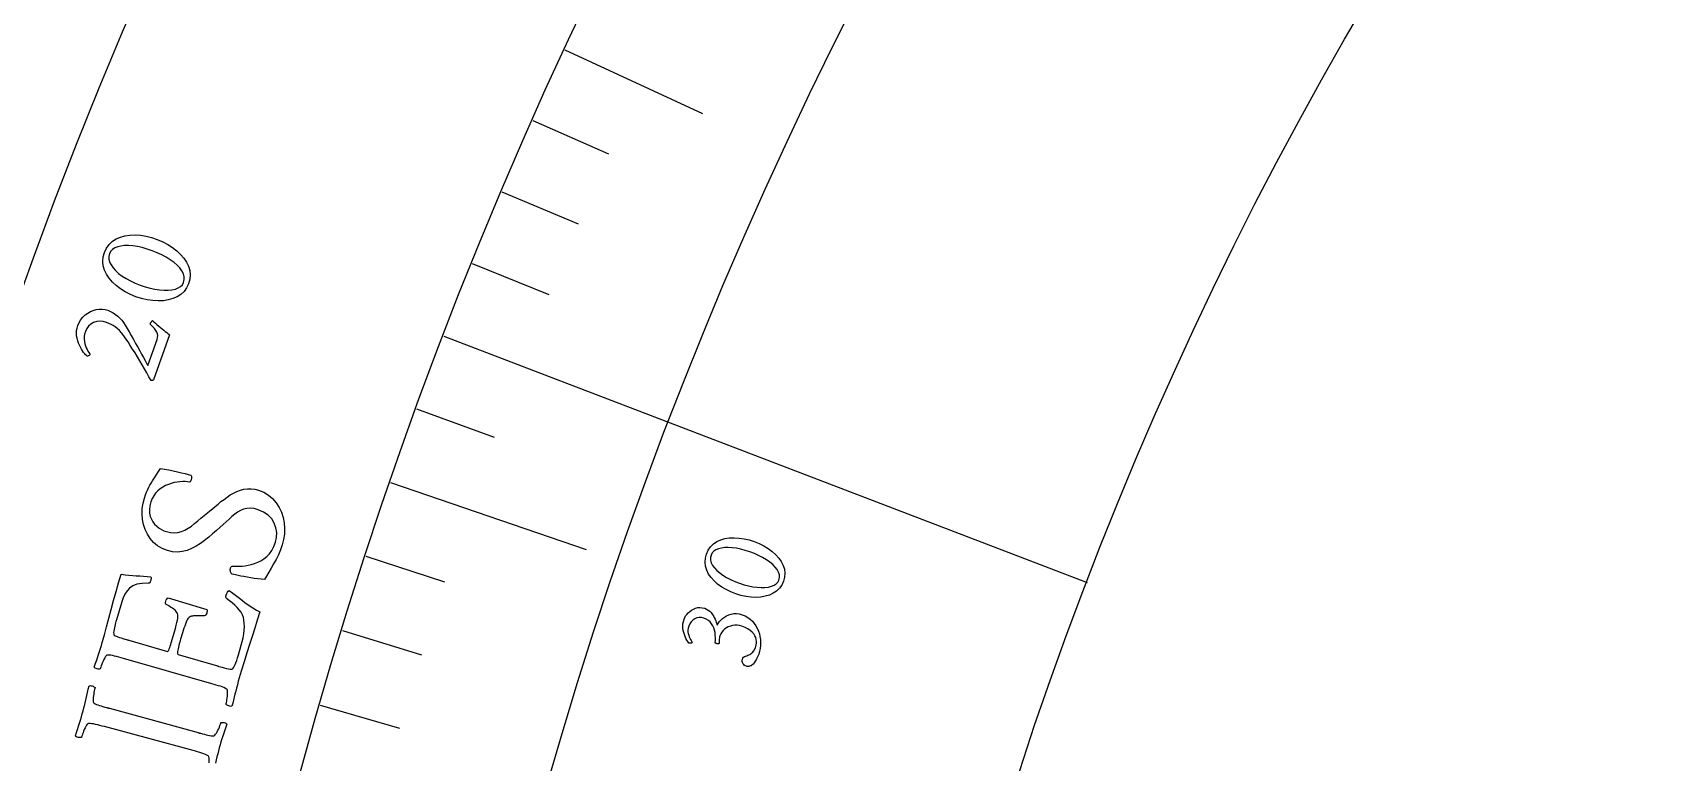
# Model space of a CAD drawing. Header units: millimetres. Extents: x -50 to 50, y -50 to 64.
# Drawn here: x -40.7 to -26.51, y 10.5 to 16.86 of the extents above; entities that cross this region are included whole.
import ezdxf

# ---------------------------------------------------------------- set-up
doc = ezdxf.new("R2010")
doc.units = ezdxf.units.MM
for name, color, linetype in [('ENGRAVE', 7, 'Continuous'), ('ENGRAVE_FINE', 8, 'Continuous'), ('TEXT', 5, 'Continuous')]:
    doc.layers.add(name, color=color, linetype=linetype)

msp = doc.modelspace()

# ---------------------------------------------------------------- linework, layer by layer
at = {"layer": 'ENGRAVE'}
for points in [[(-36.0681, 16.7079), (-34.8704, 16.1531)], [(-37.1216, 14.2145), (-31.5183, 12.0689)], [(-37.5847, 12.9402), (-35.8828, 12.3543)]]:
    msp.add_lwpolyline(points, dxfattribs=at)
for radius in [49, 49, 47.6875, 45.25, 45.25, 43.325, 39.75, 39.75, 37.65, 33.75, 33.75]:
    msp.add_circle((0, 0), radius, dxfattribs=at)
at = {"layer": 'ENGRAVE_FINE'}
for points in [[(-36.3471, 16.0919), (-35.6888, 15.8004)], [(-36.6158, 15.4708), (-35.9526, 15.1906)], [(-36.874, 14.845), (-36.2061, 14.5761)], [(-37.3585, 13.5795), (-36.6818, 13.3336)], [(-37.8001, 12.2968), (-37.1155, 12.0741)], [(-38.0046, 11.6495), (-37.3162, 11.4385)], [(-38.1981, 10.9984), (-37.5062, 10.7992)]]:
    msp.add_lwpolyline(points, dxfattribs=at)
at = {"layer": 'TEXT'}
for points in [[(-40.0763, 14.9427), (-40.0586, 14.9806), (-40.0358, 15.013), (-40.0079, 15.0398), (-39.9749, 15.0611), (-39.938, 15.0771), (-39.8982, 15.0882), (-39.8555, 15.0942), (-39.81, 15.0953), (-39.7627, 15.0917), (-39.7149, 15.0838), (-39.6664, 15.0715), (-39.6174, 15.0549), (-39.5697, 15.0348), (-39.5254, 15.0117), (-39.4844, 14.9857), (-39.4467, 14.9569), (-39.4134, 14.9258), (-39.3853, 14.893), (-39.3624, 14.8586), (-39.3449, 14.8224), (-39.3337, 14.7851), (-39.3298, 14.7473), (-39.3334, 14.7088), (-39.3444, 14.6698), (-39.3613, 14.6341), (-39.3835, 14.6033), (-39.4111, 14.5774), (-39.444, 14.5565), (-39.4811, 14.5404), (-39.521, 14.529), (-39.5638, 14.5223), (-39.6095, 14.5203), (-39.6569, 14.523), (-39.705, 14.53), (-39.7537, 14.5415), (-39.8029, 14.5574), (-39.8508, 14.577), (-39.8954, 14.5995), (-39.9367, 14.6251), (-39.9747, 14.6535), (-40.0083, 14.6845), (-40.0365, 14.7173), (-40.0592, 14.752), (-40.0766, 14.7886), (-40.0875, 14.8264), (-40.0911, 14.8647), (-40.0874, 14.9034), (-40.0763, 14.9427)], [(-40.0323, 14.933), (-40.0382, 14.9087), (-40.0381, 14.884), (-40.0318, 14.859), (-40.0195, 14.8337), (-40.0018, 14.8086), (-39.9797, 14.7841), (-39.9532, 14.7602), (-39.9222, 14.7369), (-39.8875, 14.7148), (-39.8499, 14.6943), (-39.8094, 14.6754), (-39.766, 14.658), (-39.7222, 14.6432), (-39.6793, 14.6314), (-39.6375, 14.6226), (-39.5965, 14.6167), (-39.5577, 14.6139), (-39.5219, 14.6141), (-39.4892, 14.6173), (-39.4596, 14.6236), (-39.4341, 14.633), (-39.4137, 14.6456), (-39.3983, 14.6616), (-39.388, 14.6808), (-39.3817, 14.7062), (-39.3819, 14.7316), (-39.3886, 14.757), (-39.4017, 14.7823), (-39.4204, 14.8073), (-39.4436, 14.8316), (-39.4713, 14.8553), (-39.5037, 14.8782), (-39.5395, 14.9001), (-39.5776, 14.9206), (-39.6182, 14.9395), (-39.6612, 14.9569), (-39.7052, 14.9722), (-39.7479, 14.9844), (-39.7891, 14.9935), (-39.829, 14.9994), (-39.8666, 15.0022), (-39.9013, 15.0019), (-39.9331, 14.9984), (-39.9618, 14.9918), (-39.9867, 14.982), (-40.0067, 14.9689), (-40.0219, 14.9525), (-40.0323, 14.933)], [(-39.6593, 14.349), (-39.647, 14.3379), (-39.6337, 14.3262), (-39.6196, 14.3141), (-39.6045, 14.3015), (-39.5893, 14.289), (-39.5746, 14.2769), (-39.5605, 14.2654), (-39.5469, 14.2544), (-39.5347, 14.2446), (-39.5247, 14.2366), (-39.5168, 14.2303), (-39.5111, 14.2258), (-39.6505, 13.8323), (-39.6525, 13.8309), (-39.6549, 13.8297), (-39.6576, 13.8285), (-39.6608, 13.8273), (-39.6639, 13.8264), (-39.6667, 13.826), (-39.6691, 13.8259), (-39.671, 13.8263), (-39.6899, 13.8599), (-39.7092, 13.894), (-39.729, 13.9286), (-39.7492, 13.9638), (-39.7697, 13.9989), (-39.7902, 14.0334), (-39.8108, 14.0674), (-39.8313, 14.1007), (-39.8516, 14.1327), (-39.8713, 14.1627), (-39.8903, 14.1907), (-39.9088, 14.2166), (-39.928, 14.2416), (-39.9467, 14.2628), (-39.9649, 14.2803), (-39.9827, 14.294), (-40.0006, 14.3054), (-40.0195, 14.3156), (-40.0392, 14.3248), (-40.0598, 14.3329), (-40.0887, 14.3407), (-40.1168, 14.3431), (-40.1442, 14.3402), (-40.1709, 14.332), (-40.1952, 14.319), (-40.2153, 14.3017), (-40.2313, 14.2802), (-40.2433, 14.2545), (-40.2499, 14.2317), (-40.2536, 14.2095), (-40.2542, 14.1879), (-40.2518, 14.167), (-40.2473, 14.147), (-40.2419, 14.1286), (-40.2354, 14.1116), (-40.228, 14.0961), (-40.2204, 14.0825), (-40.2137, 14.0712), (-40.2078, 14.0621), (-40.2027, 14.0554), (-40.2045, 14.052), (-40.2072, 14.0488), (-40.2108, 14.0459), (-40.2155, 14.0433), (-40.2202, 14.0412), (-40.2241, 14.0398), (-40.2271, 14.0393), (-40.2293, 14.0395), (-40.2346, 14.0442), (-40.2412, 14.0511), (-40.2491, 14.0602), (-40.2583, 14.0715), (-40.268, 14.0847), (-40.2774, 14.0996), (-40.2866, 14.1162), (-40.2955, 14.1344), (-40.3035, 14.1538), (-40.3102, 14.174), (-40.3154, 14.195), (-40.3192, 14.2167), (-40.3209, 14.2389), (-40.3197, 14.2614), (-40.3157, 14.2841), (-40.3089, 14.3071), (-40.2975, 14.3337), (-40.2831, 14.3578), (-40.2657, 14.3795), (-40.2453, 14.3986), (-40.2229, 14.4149), (-40.1993, 14.4282), (-40.1746, 14.4383), (-40.1487, 14.4453), (-40.1226, 14.449), (-40.0969, 14.4492), (-40.0716, 14.4457), (-40.0469, 14.4386), (-40.0231, 14.4288), (-40.0009, 14.4171), (-39.9801, 14.4034), (-39.9609, 14.3877), (-39.9431, 14.3705), (-39.9267, 14.3518), (-39.9115, 14.3319), (-39.8976, 14.3106), (-39.88, 14.2812), (-39.8619, 14.2504), (-39.8435, 14.2182), (-39.8246, 14.1847), (-39.8057, 14.151), (-39.7875, 14.1183), (-39.77, 14.0865), (-39.753, 14.0558), (-39.7372, 14.0271), (-39.723, 14.0015), (-39.7104, 13.9789), (-39.6994, 13.9594), (-39.6191, 14.1857), (-39.6147, 14.2023), (-39.6135, 14.2184), (-39.6156, 14.2339), (-39.6209, 14.2488), (-39.6293, 14.2638), (-39.6407, 14.2795), (-39.6551, 14.2958), (-39.6724, 14.3128), (-39.6749, 14.3156), (-39.6761, 14.3191), (-39.6761, 14.3233), (-39.6748, 14.3282), (-39.6739, 14.3302), (-39.6725, 14.3327), (-39.6706, 14.3356), (-39.6682, 14.339), (-39.6657, 14.3424), (-39.6634, 14.3452), (-39.6613, 14.3474), (-39.6593, 14.349)], [(-39.7284, 12.8036), (-39.719, 12.8312), (-39.7097, 12.856), (-39.7003, 12.8782), (-39.6909, 12.8976), (-39.6812, 12.9157), (-39.6708, 12.9339), (-39.6597, 12.952), (-39.648, 12.9703), (-39.6354, 12.9896), (-39.6214, 13.0113), (-39.6063, 13.0352), (-39.5898, 13.0615), (-39.5531, 13.0552), (-39.5161, 13.0482), (-39.4787, 13.0404), (-39.4409, 13.0319), (-39.4053, 13.0234), (-39.3747, 13.0159), (-39.3488, 13.0093), (-39.3279, 13.0037), (-39.3236, 13.0022), (-39.3207, 12.9988), (-39.319, 12.9935), (-39.3185, 12.9863), (-39.3188, 12.9786), (-39.3195, 12.9718), (-39.3205, 12.9658), (-39.3219, 12.9608), (-39.3243, 12.9548), (-39.3275, 12.9498), (-39.3313, 12.9458), (-39.3358, 12.9428), (-39.3538, 12.9457), (-39.3738, 12.9471), (-39.3958, 12.9472), (-39.4197, 12.9458), (-39.4447, 12.9428), (-39.4698, 12.9379), (-39.495, 12.931), (-39.5203, 12.9223), (-39.5451, 12.9115), (-39.5687, 12.8985), (-39.5912, 12.8833), (-39.6124, 12.8659), (-39.6316, 12.8461), (-39.648, 12.8237), (-39.6616, 12.7987), (-39.6723, 12.7711), (-39.6817, 12.7352), (-39.6859, 12.702), (-39.685, 12.6715), (-39.6788, 12.6437), (-39.6687, 12.6186), (-39.6558, 12.5959), (-39.6401, 12.5756), (-39.6215, 12.5578), (-39.6014, 12.5425), (-39.5807, 12.5295), (-39.5595, 12.519), (-39.5378, 12.5108), (-39.5028, 12.5024), (-39.4693, 12.4996), (-39.4373, 12.5026), (-39.4068, 12.5112), (-39.3773, 12.5241), (-39.3483, 12.5399), (-39.3199, 12.5587), (-39.292, 12.5805), (-39.2643, 12.6037), (-39.2363, 12.627), (-39.208, 12.6502), (-39.1794, 12.6734), (-39.1581, 12.6916), (-39.1356, 12.7106), (-39.1121, 12.7305), (-39.0875, 12.7513), (-39.0621, 12.7722), (-39.0358, 12.7923), (-39.0087, 12.8116), (-38.9809, 12.8301), (-38.9524, 12.8468), (-38.9231, 12.8608), (-38.8931, 12.8719), (-38.8623, 12.8802), (-38.831, 12.8849), (-38.7993, 12.8851), (-38.7671, 12.8809), (-38.7345, 12.8722), (-38.6888, 12.8533), (-38.6481, 12.8286), (-38.6125, 12.7982), (-38.582, 12.7621), (-38.5566, 12.722), (-38.5365, 12.6793), (-38.5218, 12.6343), (-38.5124, 12.5867), (-38.5083, 12.5382), (-38.5098, 12.4901), (-38.5167, 12.4424), (-38.5291, 12.3951), (-38.5445, 12.3516), (-38.562, 12.3096), (-38.5818, 12.2692), (-38.6039, 12.2303), (-38.6262, 12.1931), (-38.6469, 12.1578), (-38.6659, 12.1243), (-38.6834, 12.0927), (-38.7121, 12.0958), (-38.7415, 12.0996), (-38.7718, 12.104), (-38.8029, 12.1091), (-38.8335, 12.1143), (-38.862, 12.1195), (-38.8886, 12.1245), (-38.9132, 12.1294), (-38.9346, 12.1339), (-38.9514, 12.1376), (-38.9637, 12.1404), (-38.9714, 12.1425), (-38.9744, 12.1487), (-38.9768, 12.155), (-38.9789, 12.1616), (-38.9804, 12.1685), (-38.9814, 12.1753), (-38.9815, 12.1821), (-38.9807, 12.1887), (-38.9791, 12.1952), (-38.9758, 12.2023), (-38.9709, 12.2072), (-38.9644, 12.2098), (-38.9563, 12.2102), (-38.9412, 12.2093), (-38.9232, 12.2091), (-38.9024, 12.2096), (-38.8787, 12.2109), (-38.853, 12.2135), (-38.8264, 12.218), (-38.7987, 12.2245), (-38.7701, 12.2329), (-38.7416, 12.2438), (-38.7142, 12.2577), (-38.688, 12.2748), (-38.6629, 12.295), (-38.6398, 12.319), (-38.6197, 12.3475), (-38.6025, 12.3805), (-38.5882, 12.4181), (-38.5785, 12.4605), (-38.5768, 12.5025), (-38.5832, 12.5442), (-38.5976, 12.5855), (-38.6201, 12.6236), (-38.6511, 12.6557), (-38.6905, 12.6818), (-38.7382, 12.7018), (-38.7742, 12.7113), (-38.8076, 12.7152), (-38.8381, 12.7136), (-38.866, 12.7063), (-38.8922, 12.6948), (-38.9179, 12.6803), (-38.943, 12.6628), (-38.9676, 12.6423), (-38.9923, 12.6199), (-39.0177, 12.5966), (-39.0439, 12.5723), (-39.0709, 12.5471), (-39.1025, 12.5195), (-39.1353, 12.4916), (-39.1693, 12.4633), (-39.2045, 12.4348), (-39.2409, 12.4078), (-39.2786, 12.3844), (-39.3175, 12.3645), (-39.3576, 12.3481), (-39.3989, 12.3371), (-39.4413, 12.3332), (-39.4846, 12.3364), (-39.529, 12.3468), (-39.5741, 12.3644), (-39.6141, 12.3875), (-39.649, 12.4159), (-39.6787, 12.4499), (-39.7033, 12.4879), (-39.7226, 12.5285), (-39.7367, 12.5718), (-39.7455, 12.6177), (-39.7491, 12.6647), (-39.7474, 12.7114), (-39.7405, 12.7577), (-39.7284, 12.8036)], [(-34.8339, 12.3151), (-34.8184, 12.3499), (-34.7982, 12.3797), (-34.7732, 12.4045), (-34.7435, 12.4244), (-34.7102, 12.4395), (-34.6742, 12.4502), (-34.6355, 12.4563), (-34.5941, 12.458), (-34.5511, 12.4555), (-34.5075, 12.449), (-34.4633, 12.4386), (-34.4185, 12.4243), (-34.3748, 12.4067), (-34.3342, 12.3863), (-34.2965, 12.3634), (-34.2618, 12.3378), (-34.231, 12.31), (-34.205, 12.2807), (-34.1837, 12.2497), (-34.1672, 12.2171), (-34.1564, 12.1834), (-34.1524, 12.149), (-34.155, 12.114), (-34.1644, 12.0784), (-34.1792, 12.0457), (-34.1989, 12.0174), (-34.2236, 11.9934), (-34.2532, 11.9739), (-34.2866, 11.9587), (-34.3227, 11.9477), (-34.3615, 11.9409), (-34.403, 11.9384), (-34.4462, 11.9401), (-34.49, 11.9457), (-34.5344, 11.9554), (-34.5794, 11.9691), (-34.6233, 11.9861), (-34.6642, 12.0059), (-34.7021, 12.0285), (-34.7371, 12.0538), (-34.7681, 12.0813), (-34.7942, 12.1107), (-34.8154, 12.1419), (-34.8317, 12.1749), (-34.8423, 12.2091), (-34.8462, 12.2439), (-34.8434, 12.2792), (-34.8339, 12.3151)], [(-34.7937, 12.3069), (-34.7987, 12.2847), (-34.7982, 12.2623), (-34.7922, 12.2397), (-34.7805, 12.2169), (-34.7641, 12.1943), (-34.7437, 12.1724), (-34.7192, 12.1511), (-34.6906, 12.1304), (-34.6587, 12.1108), (-34.6242, 12.0928), (-34.5871, 12.0762), (-34.5474, 12.0611), (-34.5073, 12.0483), (-34.4682, 12.0383), (-34.43, 12.0309), (-34.3927, 12.0263), (-34.3574, 12.0243), (-34.3248, 12.025), (-34.2952, 12.0285), (-34.2684, 12.0346), (-34.2453, 12.0436), (-34.227, 12.0554), (-34.2133, 12.0701), (-34.2042, 12.0877), (-34.1989, 12.1109), (-34.1995, 12.134), (-34.2059, 12.157), (-34.2183, 12.1798), (-34.2356, 12.2022), (-34.2571, 12.2239), (-34.2827, 12.245), (-34.3124, 12.2654), (-34.3453, 12.2848), (-34.3803, 12.3027), (-34.4174, 12.3193), (-34.4567, 12.3345), (-34.497, 12.3477), (-34.536, 12.3581), (-34.5736, 12.3658), (-34.6099, 12.3705), (-34.6442, 12.3725), (-34.6758, 12.3717), (-34.7045, 12.368), (-34.7306, 12.3615), (-34.7531, 12.3522), (-34.7711, 12.34), (-34.7846, 12.3249), (-34.7937, 12.3069)], [(-40.0958, 11.5463), (-40.0769, 11.6131), (-40.0577, 11.6832), (-40.038, 11.7569), (-40.0179, 11.834), (-39.9973, 11.9123), (-39.9761, 11.9893), (-39.9544, 12.0652), (-39.9322, 12.1399), (-39.8973, 12.1349), (-39.8637, 12.1309), (-39.8312, 12.128), (-39.7999, 12.1263), (-39.769, 12.1249), (-39.7376, 12.1231), (-39.7059, 12.121), (-39.6738, 12.1185), (-39.6715, 12.1118), (-39.6708, 12.1038), (-39.6718, 12.0945), (-39.6743, 12.084), (-39.6784, 12.0735), (-39.6832, 12.0663), (-39.6888, 12.0624), (-39.6951, 12.0618), (-39.7494, 12.0603), (-39.7947, 12.0527), (-39.831, 12.0391), (-39.8584, 12.0194), (-39.8798, 11.9949), (-39.8982, 11.967), (-39.9136, 11.9356), (-39.926, 11.9007), (-39.9727, 11.7431), (-39.9746, 11.7362), (-39.9771, 11.727), (-39.9802, 11.7154), (-39.9839, 11.7015), (-39.9875, 11.6865), (-39.9907, 11.6719), (-39.9935, 11.6576), (-39.9957, 11.6438), (-39.9969, 11.6314), (-39.9966, 11.6216), (-39.9948, 11.6145), (-39.9915, 11.6099), (-39.9824, 11.6045), (-39.9716, 11.5993), (-39.9594, 11.5943), (-39.9455, 11.5895), (-39.9308, 11.5847), (-39.9158, 11.5801), (-39.9005, 11.5755), (-39.885, 11.5709), (-39.8789, 11.5691), (-39.8734, 11.5675), (-39.8687, 11.5662), (-39.8647, 11.565), (-39.5292, 11.4677), (-39.5254, 11.4682), (-39.5215, 11.472), (-39.5173, 11.4789), (-39.513, 11.4891), (-39.5085, 11.5013), (-39.5042, 11.5143), (-39.4998, 11.528), (-39.4954, 11.5424), (-39.4677, 11.637), (-39.4588, 11.6678), (-39.4515, 11.695), (-39.4457, 11.7188), (-39.4414, 11.7392), (-39.4388, 11.7567), (-39.4381, 11.7722), (-39.4392, 11.7856), (-39.4422, 11.7969), (-39.4471, 11.807), (-39.4539, 11.8166), (-39.4625, 11.8257), (-39.473, 11.8344), (-39.4856, 11.8434), (-39.5005, 11.8533), (-39.5175, 11.8641), (-39.5368, 11.8758), (-39.5417, 11.8798), (-39.5442, 11.8861), (-39.5442, 11.8948), (-39.5418, 11.9057), (-39.5381, 11.9158), (-39.5338, 11.924), (-39.5288, 11.9302), (-39.5231, 11.9345), (-39.185, 11.8324), (-39.1832, 11.8268), (-39.1828, 11.8197), (-39.184, 11.811), (-39.1866, 11.8007), (-39.1904, 11.791), (-39.1952, 11.7837), (-39.201, 11.7791), (-39.2077, 11.777), (-39.2335, 11.778), (-39.2556, 11.7785), (-39.274, 11.7786), (-39.2886, 11.7781), (-39.3003, 11.7772), (-39.3102, 11.776), (-39.3182, 11.7745), (-39.3242, 11.7727), (-39.3292, 11.7705), (-39.334, 11.7678), (-39.3385, 11.7647), (-39.3427, 11.7611), (-39.3479, 11.756), (-39.3535, 11.7477), (-39.3594, 11.7362), (-39.3655, 11.7216), (-39.3719, 11.7049), (-39.3782, 11.6874), (-39.3846, 11.6689), (-39.3909, 11.6496), (-39.3971, 11.6301), (-39.403, 11.6112), (-39.4086, 11.5928), (-39.4139, 11.5749), (-39.4175, 11.5624), (-39.4212, 11.5491), (-39.4251, 11.535), (-39.429, 11.52), (-39.4327, 11.5051), (-39.4359, 11.4911), (-39.4386, 11.4781), (-39.4407, 11.4661), (-39.4417, 11.4559), (-39.4412, 11.4482), (-39.439, 11.443), (-39.4352, 11.4404), (-39.0923, 11.3409), (-39.0902, 11.3403), (-39.0877, 11.3396), (-39.0847, 11.3387), (-39.0813, 11.3377), (-39.0674, 11.3338), (-39.0517, 11.3294), (-39.0341, 11.3246), (-39.0146, 11.3194), (-38.9963, 11.315), (-38.9821, 11.3127), (-38.9721, 11.3124), (-38.9662, 11.3143), (-38.9575, 11.3222), (-38.9499, 11.3316), (-38.9432, 11.3424), (-38.9374, 11.3545), (-38.9318, 11.3693), (-38.9254, 11.388), (-38.9183, 11.4105), (-38.9103, 11.4369), (-38.885, 11.5228), (-38.8763, 11.5549), (-38.8693, 11.5873), (-38.864, 11.6199), (-38.8603, 11.6527), (-38.8586, 11.6843), (-38.8592, 11.7131), (-38.8621, 11.7391), (-38.8673, 11.7624), (-38.8756, 11.7866), (-38.8874, 11.8094), (-38.9028, 11.8308), (-38.9217, 11.8507), (-38.943, 11.8701), (-38.9653, 11.8895), (-38.9888, 11.9091), (-39.0133, 11.9287), (-39.0172, 11.9332), (-39.0191, 11.9395), (-39.0188, 11.9477), (-39.0165, 11.9578), (-39.0112, 11.9727), (-39.0053, 11.9844), (-38.9989, 11.993), (-38.992, 11.9984), (-38.9587, 11.9738), (-38.9245, 11.9483), (-38.8893, 11.922), (-38.8531, 11.8947), (-38.8175, 11.8688), (-38.7841, 11.8464), (-38.7528, 11.8276), (-38.7238, 11.8123), (-38.7458, 11.7406), (-38.7681, 11.6693), (-38.7907, 11.5982), (-38.8135, 11.5275), (-38.8369, 11.4545), (-38.8609, 11.3768), (-38.8857, 11.2944), (-38.9112, 11.2072), (-38.9197, 11.1768), (-38.9275, 11.148), (-38.9343, 11.1207), (-38.9404, 11.0948), (-38.9463, 11.0695), (-38.9526, 11.0439), (-38.9594, 11.0179), (-38.9667, 10.9915), (-38.972, 10.9896), (-38.9783, 10.9891), (-38.9858, 10.9901), (-38.9944, 10.9924), (-39.0027, 10.9956), (-39.0095, 10.9989), (-39.0147, 11.0024), (-39.0184, 11.0061), (-39.0167, 11.0128), (-39.0147, 11.0219), (-39.0124, 11.0334), (-39.0098, 11.0472), (-39.0074, 11.0622), (-39.0056, 11.077), (-39.0045, 11.0916), (-39.0041, 11.106), (-39.0045, 11.1188), (-39.0061, 11.1286), (-39.0088, 11.1354), (-39.0126, 11.1392), (-39.0235, 11.1458), (-39.0363, 11.1521), (-39.051, 11.1581), (-39.0674, 11.1638), (-39.0852, 11.1693), (-39.1037, 11.1749), (-39.1229, 11.1805), (-39.1428, 11.1863), (-39.9124, 11.4062), (-39.9324, 11.4119), (-39.9519, 11.4173), (-39.9709, 11.4224), (-39.9893, 11.4272), (-40.0066, 11.4312), (-40.0225, 11.4339), (-40.0369, 11.4353), (-40.0498, 11.4353), (-40.0557, 11.4343), (-40.0618, 11.4298), (-40.0682, 11.422), (-40.0747, 11.4109), (-40.0813, 11.3978), (-40.0875, 11.3842), (-40.0936, 11.3702), (-40.0994, 11.3558), (-40.1045, 11.3422), (-40.1086, 11.3309), (-40.1117, 11.3219), (-40.1138, 11.3151), (-40.1189, 11.3138), (-40.1253, 11.3135), (-40.1328, 11.3142), (-40.1416, 11.3158), (-40.1501, 11.3183), (-40.1569, 11.3214), (-40.1621, 11.3252), (-40.1656, 11.3297), (-40.1566, 11.3576), (-40.1476, 11.3852), (-40.1385, 11.4126), (-40.1294, 11.4397), (-40.1204, 11.4666), (-40.1118, 11.4933), (-40.1036, 11.5199), (-40.0958, 11.5463)], [(-35.0299, 11.7496), (-35.0243, 11.7631), (-35.0165, 11.7767), (-35.0065, 11.7904), (-34.9943, 11.804), (-34.9804, 11.8168), (-34.965, 11.8277), (-34.9482, 11.837), (-34.93, 11.8444), (-34.9108, 11.8492), (-34.891, 11.8506), (-34.8705, 11.8485), (-34.8494, 11.843), (-34.8336, 11.8364), (-34.8191, 11.828), (-34.8059, 11.8177), (-34.7942, 11.8055), (-34.7837, 11.7922), (-34.7745, 11.7784), (-34.7664, 11.7642), (-34.7596, 11.7494), (-34.7537, 11.7349), (-34.7488, 11.7213), (-34.7447, 11.7087), (-34.7414, 11.6971), (-34.7331, 11.7114), (-34.7226, 11.7255), (-34.7099, 11.7395), (-34.695, 11.7533), (-34.6783, 11.7661), (-34.6601, 11.7769), (-34.6403, 11.7858), (-34.619, 11.7928), (-34.5966, 11.7969), (-34.5732, 11.7973), (-34.5489, 11.7941), (-34.5237, 11.7872), (-34.4981, 11.7768), (-34.4748, 11.7641), (-34.4537, 11.7489), (-34.4349, 11.7312), (-34.4182, 11.7117), (-34.4038, 11.6909), (-34.3917, 11.6688), (-34.3817, 11.6454), (-34.374, 11.6211), (-34.3684, 11.5963), (-34.365, 11.5709), (-34.3637, 11.5451), (-34.3646, 11.5192), (-34.3676, 11.4937), (-34.3726, 11.4686), (-34.3797, 11.4439), (-34.3837, 11.4333), (-34.3888, 11.4216), (-34.395, 11.4089), (-34.4024, 11.3952), (-34.4107, 11.3815), (-34.4196, 11.3689), (-34.4292, 11.3572), (-34.4393, 11.3465), (-34.4423, 11.3448), (-34.4464, 11.343), (-34.4519, 11.3409), (-34.4586, 11.3387), (-34.4658, 11.3369), (-34.4727, 11.3362), (-34.4795, 11.3367), (-34.486, 11.3382), (-34.4965, 11.3426), (-34.5053, 11.3483), (-34.5125, 11.3553), (-34.5181, 11.3636), (-34.5219, 11.3725), (-34.5238, 11.3813), (-34.5239, 11.3901), (-34.522, 11.3987), (-34.5176, 11.4084), (-34.5115, 11.4164), (-34.5037, 11.4225), (-34.4942, 11.4268), (-34.4841, 11.4303), (-34.4745, 11.4341), (-34.4652, 11.438), (-34.4565, 11.4422), (-34.4469, 11.4477), (-34.4383, 11.4543), (-34.4305, 11.4621), (-34.4237, 11.4709), (-34.4176, 11.4805), (-34.4124, 11.4901), (-34.4078, 11.5), (-34.4041, 11.51), (-34.4004, 11.5242), (-34.3986, 11.5392), (-34.3988, 11.5548), (-34.4008, 11.5712), (-34.4053, 11.5878), (-34.4127, 11.6041), (-34.423, 11.6201), (-34.4362, 11.6359), (-34.4528, 11.6509), (-34.4732, 11.6645), (-34.4974, 11.6767), (-34.5254, 11.6875), (-34.5466, 11.6933), (-34.5673, 11.6963), (-34.5875, 11.6965), (-34.6073, 11.6938), (-34.6263, 11.6886), (-34.6441, 11.6815), (-34.6607, 11.6724), (-34.676, 11.6614), (-34.6897, 11.6486), (-34.7011, 11.6346), (-34.7102, 11.6194), (-34.7171, 11.6028), (-34.7197, 11.594), (-34.7216, 11.585), (-34.7228, 11.5757), (-34.7234, 11.5661), (-34.7237, 11.5569), (-34.7241, 11.5488), (-34.7245, 11.5419), (-34.725, 11.5361), (-34.7305, 11.5348), (-34.736, 11.5344), (-34.7417, 11.5349), (-34.7475, 11.5364), (-34.751, 11.5377), (-34.7538, 11.5391), (-34.756, 11.5406), (-34.7575, 11.5421), (-34.7561, 11.5647), (-34.756, 11.5871), (-34.7573, 11.6093), (-34.7599, 11.6315), (-34.7642, 11.6529), (-34.7706, 11.6729), (-34.7789, 11.6916), (-34.7893, 11.709), (-34.802, 11.7246), (-34.8175, 11.7379), (-34.8358, 11.7489), (-34.8569, 11.7576), (-34.8775, 11.7625), (-34.8976, 11.7632), (-34.9172, 11.7597), (-34.9362, 11.7519), (-34.9537, 11.7403), (-34.9683, 11.7256), (-34.9801, 11.7076), (-34.9891, 11.6865), (-34.9936, 11.6699), (-34.9957, 11.6537), (-34.9956, 11.638), (-34.9931, 11.6228), (-34.9892, 11.6084), (-34.9847, 11.5952), (-34.9797, 11.5832), (-34.974, 11.5726), (-34.9687, 11.5633), (-34.9646, 11.5558), (-34.9616, 11.5499), (-34.9598, 11.5456), (-34.961, 11.5436), (-34.9631, 11.5419), (-34.9661, 11.5405), (-34.9701, 11.5394), (-34.9745, 11.5388), (-34.9787, 11.5387), (-34.9827, 11.5391), (-34.9866, 11.54), (-34.9959, 11.5528), (-35.0047, 11.5666), (-35.0129, 11.5815), (-35.0205, 11.5976), (-35.0271, 11.6145), (-35.0325, 11.6321), (-35.0366, 11.6504), (-35.0394, 11.6695), (-35.0404, 11.6891), (-35.0392, 11.7089), (-35.0357, 11.7291), (-35.0299, 11.7496)]]:
    msp.add_lwpolyline(points, close=True, dxfattribs=at)
msp.add_lwpolyline([(-39.1657, 10.4966), (-39.1649, 10.5113), (-39.1647, 10.5257), (-39.1653, 10.5385), (-39.167, 10.5483), (-39.1698, 10.555), (-39.1737, 10.5587), (-39.1847, 10.5652), (-39.1976, 10.5713), (-39.2123, 10.5771), (-39.2289, 10.5825), (-39.2467, 10.5877), (-39.2653, 10.5931), (-39.2846, 10.5985), (-39.3046, 10.6039), (-40.0773, 10.8124), (-40.0975, 10.8178), (-40.117, 10.8228), (-40.136, 10.8277), (-40.1545, 10.8322), (-40.1719, 10.836), (-40.1879, 10.8384), (-40.2023, 10.8396), (-40.2152, 10.8394), (-40.2211, 10.8383), (-40.2271, 10.8338), (-40.2334, 10.8259), (-40.2397, 10.8146), (-40.2461, 10.8014), (-40.2522, 10.7878), (-40.258, 10.7737), (-40.2635, 10.7592), (-40.2685, 10.7456), (-40.2724, 10.7342), (-40.2754, 10.7251), (-40.2774, 10.7183), (-40.2825, 10.7169), (-40.2888, 10.7165), (-40.2964, 10.7171), (-40.3051, 10.7186), (-40.3137, 10.7209), (-40.3206, 10.724), (-40.3258, 10.7277), (-40.3294, 10.7321), (-40.3208, 10.7602), (-40.3122, 10.7879), (-40.3036, 10.8154), (-40.2948, 10.8426), (-40.2862, 10.8696), (-40.278, 10.8965), (-40.2703, 10.9232), (-40.2629, 10.9498), (-40.2629, 10.9498), (-40.2556, 10.9771), (-40.2488, 11.0041), (-40.2424, 11.0309), (-40.2364, 11.0574), (-40.2305, 11.084), (-40.2243, 11.1112), (-40.2178, 11.139), (-40.211, 11.1673), (-40.2057, 11.1693), (-40.1993, 11.1699), (-40.1919, 11.169), (-40.1833, 11.1667), (-40.175, 11.1636), (-40.1682, 11.1602), (-40.1629, 11.1567), (-40.1592, 11.1529), (-40.161, 11.146), (-40.163, 11.1367), (-40.1653, 11.1249), (-40.168, 11.1106), (-40.1705, 11.0954), (-40.1726, 11.0804), (-40.1742, 11.0659), (-40.1753, 11.0517), (-40.1754, 11.0391), (-40.174, 11.0291), (-40.1712, 11.0217), (-40.1669, 11.017), (-40.1577, 11.0117), (-40.1468, 11.0066), (-40.1345, 11.0018), (-40.1206, 10.9972), (-40.1055, 10.9926), (-40.0898, 10.9879), (-40.0733, 10.9832), (-40.0561, 10.9785), (-40.0533, 10.9777), (-40.0505, 10.9769), (-40.0477, 10.9762), (-40.045, 10.9754), (-40.0422, 10.9746), (-40.0394, 10.9739), (-40.0366, 10.9731), (-40.0338, 10.9724), (-39.2619, 10.7608), (-39.2592, 10.76), (-39.2564, 10.7593), (-39.2536, 10.7585), (-39.2508, 10.7578), (-39.2481, 10.757), (-39.2453, 10.7562), (-39.2425, 10.7555), (-39.2397, 10.7547), (-39.2225, 10.7501), (-39.2061, 10.7458), (-39.1905, 10.7418), (-39.1756, 10.7381), (-39.1617, 10.7351), (-39.1489, 10.733), (-39.1372, 10.7319), (-39.1266, 10.7316), (-39.1213, 10.7336), (-39.1153, 10.7384), (-39.1089, 10.746), (-39.1019, 10.7565), (-39.0949, 10.7686), (-39.0883, 10.7814), (-39.0822, 10.7948), (-39.0765, 10.8088), (-39.0716, 10.822), (-39.0676, 10.833), (-39.0646, 10.8418), (-39.0626, 10.8484), (-39.0575, 10.8496), (-39.0512, 10.8499), (-39.0437, 10.8492), (-39.0349, 10.8476), (-39.0264, 10.8452), (-39.0195, 10.8421), (-39.0143, 10.8384), (-39.0108, 10.834), (-39.0201, 10.8073), (-39.0292, 10.7811), (-39.0379, 10.7554), (-39.0464, 10.7303), (-39.0546, 10.7053), (-39.0625, 10.6798), (-39.0701, 10.6538), (-39.0775, 10.6274), (-39.0844, 10.6015), (-39.0909, 10.5753), (-39.0971, 10.5488), (-39.1031, 10.522), (-39.1088, 10.4948)], dxfattribs=at)

doc.saveas('drawing.dxf')
